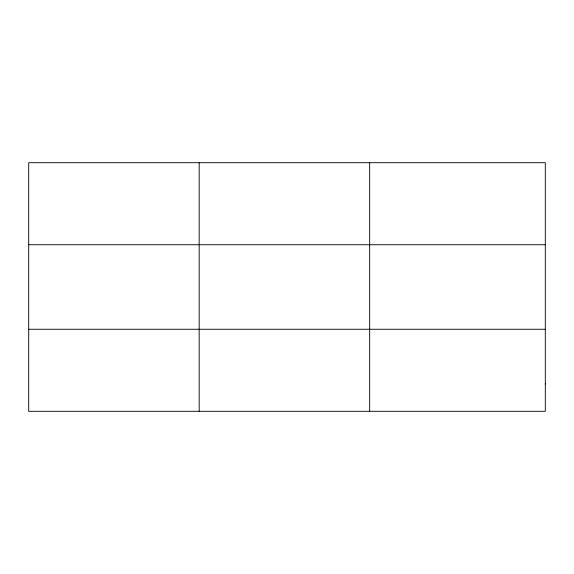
<?xml version="1.0" encoding="UTF-8"?>
<svg xmlns="http://www.w3.org/2000/svg" width="574" height="574" viewBox="0 0 574 574"><rect width="100%" height="100%" fill="white"/><g stroke="black" fill="none" stroke-linecap="round" stroke-linejoin="round"><path stroke-width="0.86" d="M199.178 162.7L199.178 411.3M369.656 162.7L369.656 411.3M28.7 244.739L545.3 244.739M28.7 329.261L545.3 329.261M545.3 383.956L545.3 411.3L28.7 411.3L28.7 162.7L545.3 162.7L545.3 383.956"/></g></svg>
